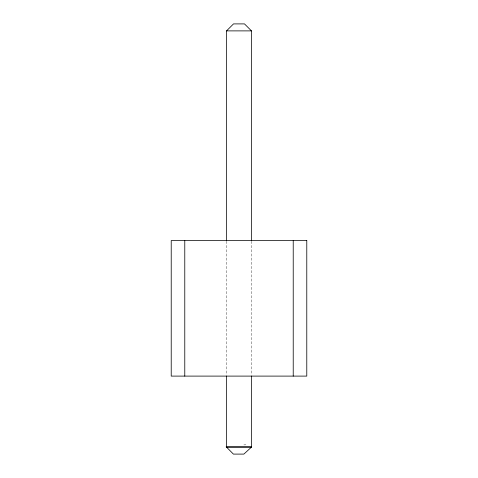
<?xml version="1.0" encoding="UTF-8"?>
<svg xmlns="http://www.w3.org/2000/svg" width="478" height="478" viewBox="0 0 478 478"><rect width="100%" height="100%" fill="white"/><g stroke="black" fill="none" stroke-linecap="round" stroke-linejoin="round"><path stroke-width="0.36" stroke-dasharray="2.39 1.79" d="M243.864 444.881L245.925 444.827M251.47 241.247L251.47 375.517M226.53 241.247L226.53 375.517"/><path stroke-width="0.72" d="M226.53 240.5L226.53 30.885L233.515 23.9L244.485 23.9L251.47 30.885L251.47 240.5M251.47 376.264L251.47 447.127L243.876 454.1L233.389 454.1L226.53 447.127L226.53 376.264M226.53 30.885L251.47 30.885M226.16 446.87L251.105 446.87M226.53 447.127L251.47 447.127M293.223 240.542L293.223 376.102M184.777 240.542L184.777 376.102M306.78 240.542L171.22 240.542L171.22 376.102L306.78 376.102L306.78 240.542"/></g></svg>
